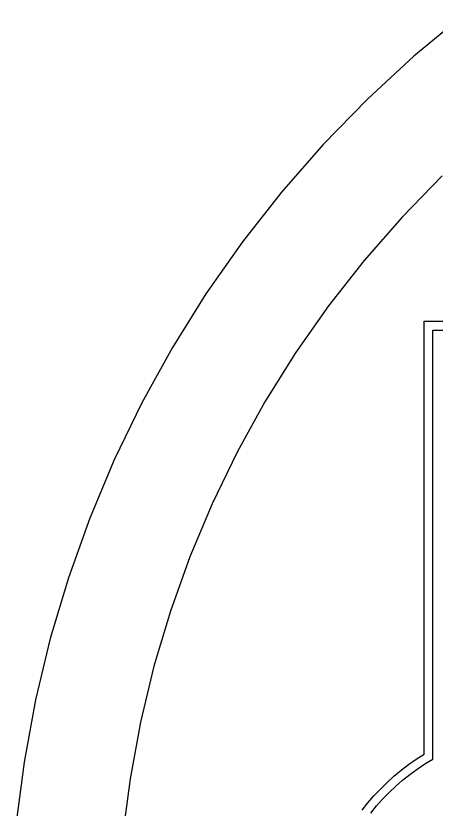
# Model space of a CAD drawing. Header units: metres. Extents: x -54999 to 54999, y -52014 to 54102.
# Drawn here: x -54715 to -35137, y 6332 to 43315 of the extents above; entities that cross this region are included whole.
import ezdxf

# ---------------------------------------------------------------- set-up
doc = ezdxf.new("R2010")
doc.units = ezdxf.units.M
for name, color, linetype in [('eDura_outline_ext', 6, 'Continuous'), ('eDura_outline_int', 6, 'Continuous'), ('wafer_ext', 8, 'Continuous'), ('wafer_int', 8, 'Continuous')]:
    doc.layers.add(name, color=color, linetype=linetype)

msp = doc.modelspace()

# ---------------------------------------------------------------- linework, layer by layer
at = {"layer": 'eDura_outline_ext'}
msp.add_lwpolyline([(-38586.436, 6280.45), (-38316.548, 6621.608), (-38032.628, 6951.182), (-37735.175, 7268.595), (-37424.709, 7573.291), (-37101.772, 7864.738), (-36766.93, 8142.424), (-36420.768, 8405.866), (-36063.893, 8654.601), (-35696.928, 8888.194), (-35696.928, 8888.194), (-35696.928, 29088.194), (-24896.928, 29088.194), (-24896.928, 8888.194), (-24896.928, 8888.194), (-24529.963, 8654.601), (-24173.087, 8405.866), (-23826.926, 8142.424), (-23492.084, 7864.738), (-23169.147, 7573.291), (-22858.68, 7268.595), (-22561.227, 6951.182), (-22277.308, 6621.608), (-22007.419, 6280.45)], dxfattribs=at)
at = {"layer": 'eDura_outline_int'}
msp.add_lwpolyline([(-38181.419, 6151), (-37911.387, 6482.284), (-37627.447, 6801.727), (-37330.115, 7108.746), (-37019.937, 7402.78), (-36697.477, 7683.291), (-36363.327, 7949.768), (-36018.094, 8201.723), (-35662.412, 8438.696), (-35296.928, 8660.254), (-35296.928, 8660.254), (-35296.928, 28660.254), (-25296.928, 28660.254), (-25296.928, 8660.254), (-25296.928, 8660.254), (-24931.444, 8438.696), (-24575.761, 8201.723), (-24230.529, 7949.768), (-23896.378, 7683.291), (-23573.919, 7402.78), (-23263.74, 7108.746), (-22966.409, 6801.727), (-22682.468, 6482.284), (-22412.436, 6151)], dxfattribs=at)
at = {"layer": 'wafer_ext'}
msp.add_lwpolyline([(-33893.794, 43315.248), (-36168.405, 41434.846), (-38338.877, 39435.143), (-40398.963, 37321.895), (-42342.728, 35101.187), (-44164.578, 32779.414), (-45859.267, 30363.261), (-47421.915, 27859.684), (-48848.023, 25275.891), (-50133.484, 22619.323), (-51274.598, 19897.627), (-52268.079, 17118.641), (-53111.067, 14290.367), (-53801.134, 11420.946), (-54336.293, 8518.641), (-54715.004, 5591.809)], dxfattribs=at)
at = {"layer": 'wafer_int'}
msp.add_lwpolyline([(-34853.525, 35850.13), (-36726.33, 33928.995), (-38493.389, 31910.17), (-40149.617, 29799.468), (-41690.243, 27602.965), (-43110.832, 25326.985), (-44407.293, 22978.083), (-45575.895, 20563.021), (-46613.271, 18088.752), (-47516.436, 15562.401), (-48282.788, 12991.242), (-48910.122, 10382.678), (-49396.63, 7744.219), (-49740.913, 5083.463)], dxfattribs=at)

doc.saveas('drawing.dxf')
